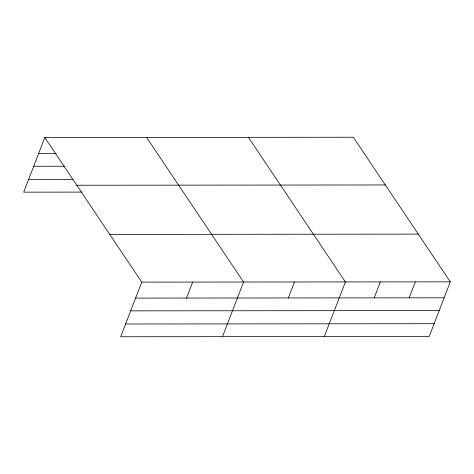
<?xml version="1.0" encoding="UTF-8"?>
<svg xmlns="http://www.w3.org/2000/svg" width="474" height="474" viewBox="0 0 474 474"><rect width="100%" height="100%" fill="white"/><g stroke="black" fill="none" stroke-linecap="round" stroke-linejoin="round"><path stroke-width="0.71" d="M44.781 137.531L141.756 282.125L120.674 336.753L429.219 336.469L450.3 281.84L353.326 137.247L44.781 137.531L23.7 192.16L81.99 192.106M186.501 298.051L192.663 282.077M222.496 336.659L243.577 282.03L146.596 137.436M288.322 297.956L294.484 281.983M324.317 336.564L345.398 281.935L248.417 137.342M374.199 297.873L380.361 281.906M409.169 297.844L415.331 281.87M38.619 153.499L56.323 153.487M33.695 166.256L64.683 166.232M28.624 179.403L72.889 179.362M76.782 185.245L385.326 184.961M109.755 234.411L418.299 234.12M141.756 282.125L450.3 281.84M135.594 298.099L444.138 297.808M130.67 310.855L439.214 310.565M125.598 323.997L434.143 323.712"/></g></svg>
